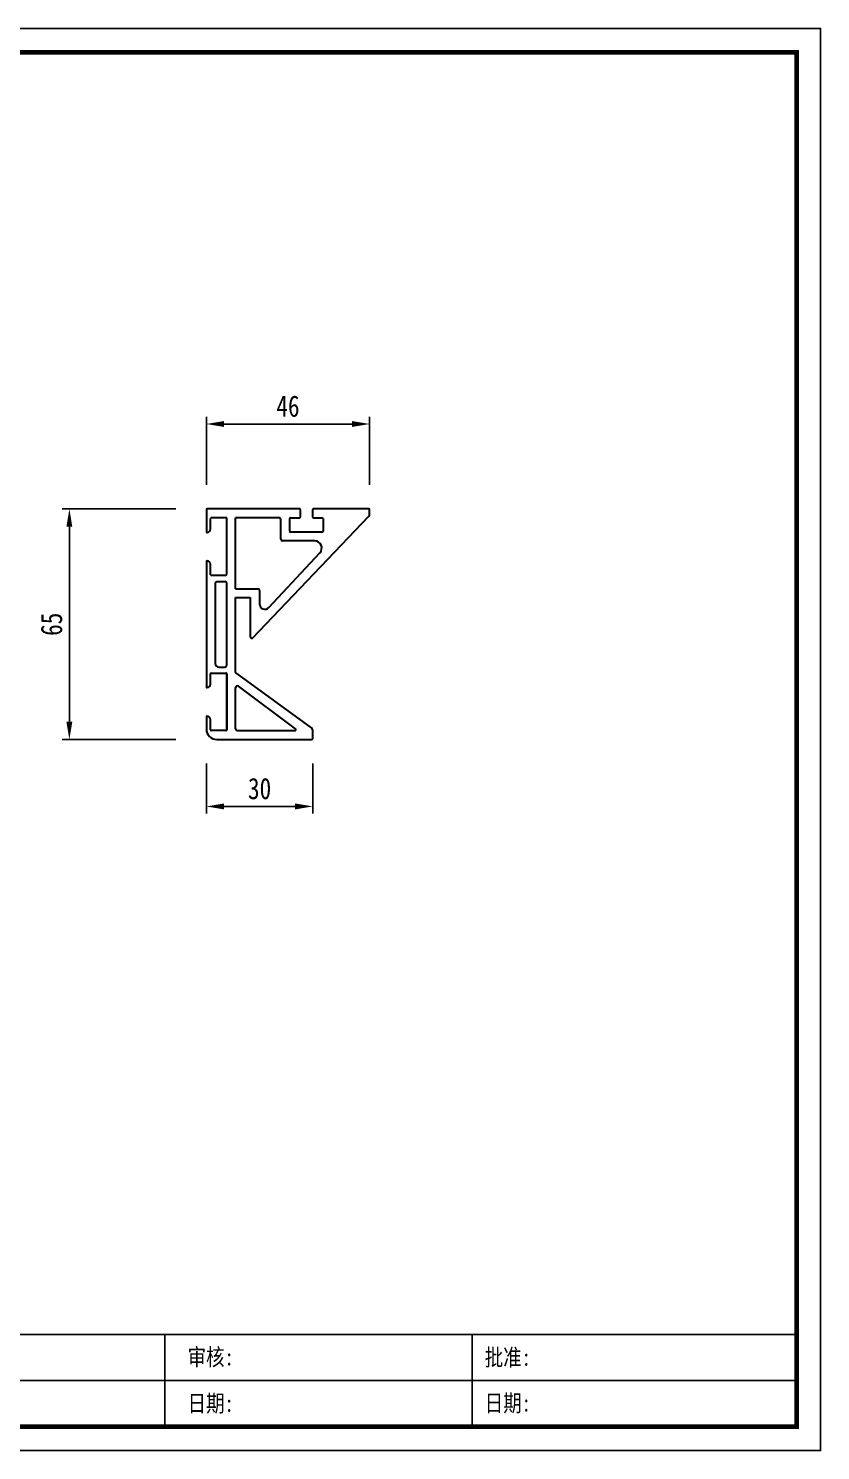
# Model space of a CAD drawing. Header units: millimetres. Extents: x 0 to 1097966, y -63096 to 223085.
# Drawn here: x 338896.1 to 339119.2, y -58528.9 to -58128 of the extents above; entities that cross this region are included whole.
import ezdxf

# ---------------------------------------------------------------- set-up
doc = ezdxf.new("R2010")
doc.units = ezdxf.units.MM
doc.layers.add('7 主线', color=7, linetype='Continuous', lineweight=25)
doc.layers.add('DZ-文字说明', color=1, linetype='Continuous')
doc.styles.add('DZ-宋体2.5', font='', dxfattribs={"width": 0.8, "height": 2.5})
doc.styles.add('TEXT', font='', dxfattribs={"width": 0.8})
doc.styles.get('DZ-宋体2.5').set_extended_font_data('SimSun')
doc.styles.get('TEXT').set_extended_font_data('SimSun')
doc.dimstyles.new('副本 (2) (2) ISO-25', dxfattribs={"dimtxt": 18, "dimasz": 13, "dimexe": 6, "dimexo": 12, "dimgap": 6, "dimtad": 1, "dimtxsty": 'TEXT', "dimcen": 2.5, "dimclrd": 5, "dimclre": 5, "dimclrt": 5, "dimadec": 0, "dimazin": 0, "dimtfac": 1, "dimtmove": 0, "dimatfit": 3, "dimldrblk": 'BOXFILLED', "dimfxl": 1.25, "dimarcsym": 0})

# ---------------------------------------------------------------- blocks, each defined once
blk = doc.blocks.new('*D942')
at = {"color": 5, "lineweight": -2, "transparency": 16777216}
for p, q in [((338937.6, -58263.46), (338905.6, -58263.46)), ((338907.6, -58268.46), (338907.6, -58323.46)), ((338937.6, -58328.46), (338905.6, -58328.46))]:
    blk.add_line(p, q, dxfattribs=at)
at = {"color": 5, "transparency": 16777216}
for points in [[(338906.77, -58268.46), (338908.43, -58268.46), (338907.6, -58263.46)], [(338906.77, -58323.46), (338908.43, -58323.46), (338907.6, -58328.46)]]:
    blk.add_solid(points, dxfattribs=at)
at = {"layer": 'Defpoints', "color": 0, "transparency": 16777216}
for p in [(338946.39, -58263.46), (338907.6, -58328.46), (338946.39, -58328.46)]:
    blk.add_point(p, dxfattribs=at)
at = {"color": 5, "transparency": 16777216, "insert": (338902.6, -58295.96), "char_height": 6, "attachment_point": 5, "rotation": 90, "style": 'TEXT'}
blk.add_mtext('65', dxfattribs=at)
blk = doc.blocks.new('_BoxFilled')
at = {"color": 0, "linetype": 'ByBlock', "lineweight": -2}
blk.add_line((-0.5, 0), (-1, 0), dxfattribs=at)
at = {"color": 0, "linetype": 'ByBlock'}
blk.add_solid([(-0.5, 0.5), (0.5, 0.5), (-0.5, -0.5), (0.5, -0.5)], dxfattribs=at)
blk = doc.blocks.new('*D943')
at = {"color": 5, "lineweight": -2, "transparency": 16777216}
for p, q in [((338946.19, -58256.66), (338946.19, -58237.5)), ((338992.19, -58256.66), (338992.19, -58237.5)), ((338951.19, -58239.5), (338987.19, -58239.5))]:
    blk.add_line(p, q, dxfattribs=at)
at = {"color": 5, "transparency": 16777216}
for points in [[(338951.19, -58238.67), (338951.19, -58240.33), (338946.19, -58239.5)], [(338987.19, -58238.67), (338987.19, -58240.33), (338992.19, -58239.5)]]:
    blk.add_solid(points, dxfattribs=at)
at = {"layer": 'Defpoints', "color": 0, "transparency": 16777216}
for p in [(338992.19, -58239.5), (338946.19, -58263.66), (338992.19, -58263.66)]:
    blk.add_point(p, dxfattribs=at)
at = {"color": 5, "transparency": 16777216, "insert": (338969.19, -58234.5), "char_height": 6, "attachment_point": 5, "style": 'TEXT'}
blk.add_mtext('46', dxfattribs=at)
blk = doc.blocks.new('*D944')
at = {"color": 5, "lineweight": -2, "transparency": 16777216}
for p, q in [((338946.19, -58335.26), (338946.19, -58349.32)), ((338976.19, -58335.26), (338976.19, -58349.32)), ((338951.19, -58347.32), (338971.19, -58347.32))]:
    blk.add_line(p, q, dxfattribs=at)
at = {"color": 5, "transparency": 16777216}
for points in [[(338951.19, -58346.49), (338951.19, -58348.16), (338946.19, -58347.32)], [(338971.19, -58346.49), (338971.19, -58348.16), (338976.19, -58347.32)]]:
    blk.add_solid(points, dxfattribs=at)
at = {"layer": 'Defpoints', "color": 0, "transparency": 16777216}
for p in [(338946.19, -58328.26), (338976.19, -58328.26), (338976.19, -58347.32)]:
    blk.add_point(p, dxfattribs=at)
at = {"color": 5, "transparency": 16777216, "insert": (338961.19, -58342.32), "char_height": 6, "attachment_point": 5, "style": 'TEXT'}
blk.add_mtext('30', dxfattribs=at)

msp = doc.modelspace()

# ---------------------------------------------------------------- linework, layer by layer
at = {"lineweight": 30}
for p, q in [((338951.939, -58265.959), (338947.589, -58265.959)), ((338951.939, -58281.697), (338951.939, -58265.959)), ((338966.681, -58265.959), (338954.439, -58265.959)), ((338967.181, -58271.959), (338967.181, -58266.459)), ((338976.7, -58272.459), (338967.681, -58272.459)), ((338963.784, -58291.265), (338978.164, -58275.822)), ((338947.389, -58281.982), (338947.389, -58279.113)), ((338948.689, -58284.405), (338948.689, -58307.013)), ((338951.939, -58307.513), (338951.939, -58284.405)), ((338954.439, -58285.959), (338960.686, -58285.959)), ((338958.563, -58288.459), (338958.558, -58299.489)), ((338961.186, -58286.459), (338961.186, -58290.242)), ((338949.689, -58308.013), (338951.439, -58308.013)), ((338951.939, -58325.459), (338951.939, -58309.921)), ((338971.309, -58325.413), (338955.225, -58313.452)), ((338946.189, -58322.075), (338946.189, -58325.459)), ((338947.389, -58325.744), (338947.389, -58322.875)), ((338954.939, -58325.959), (338971.137, -58325.959)), ((338976.189, -58328.259), (338976.189, -58325.779)), ((338949.189, -58328.459), (338975.989, -58328.459))]:
    msp.add_line(p, q, dxfattribs=at)
msp.add_lwpolyline([(338552.218, -58528.925), (339119.218, -58528.925), (339119.218, -58127.975), (338552.218, -58127.975)], close=True)
at = {"const_width": 1.35}
msp.add_lwpolyline([(338558.968, -58522.175), (339112.468, -58522.175), (339112.468, -58134.725), (338558.968, -58134.725)], close=True, dxfattribs=at)
at = {"lineweight": 30}
for centre, radius, start, end in [((338966.681, -58266.459), 0.5, 0, 90), ((338967.681, -58271.959), 0.5, 180, 270), ((338976.7, -58274.459), 2, 317.03938, 90), ((338946.389, -58278.313), 0.2, 90, 180), ((338946.389, -58279.113), 1, 360, 90), ((338951.439, -58281.697), 0.5, 270, 0), ((338949.189, -58284.405), 0.5, 90, 180), ((338951.439, -58284.405), 0.5, 360, 90), ((338960.686, -58286.459), 0.5, 0, 90), ((338962.686, -58290.242), 1.5, 180, 317.03938), ((338949.689, -58307.013), 1, 180, 270), ((338951.439, -58307.513), 0.5, 270, 360), ((338954.939, -58313.861), 0.5, 55, 180), ((338946.389, -58322.075), 0.2, 90, 180), ((338946.389, -58322.875), 1, 360, 90), ((338949.189, -58325.459), 3, 180, 270), ((338954.939, -58325.459), 0.5, 180, 270), ((338971.137, -58325.659), 0.3, 270, 55), ((338975.235, -58325.981), 0.975, 12.00753, 55.00221), ((338975.989, -58328.259), 0.2, 270, 0)]:
    msp.add_arc(centre, radius, start, end, dxfattribs=at)
at = {"layer": '7 主线', "lineweight": 30}
for p, q in [((338946.189, -58263.659), (338946.189, -58269.844)), ((338972.481, -58263.459), (338946.389, -58263.459)), ((338954.439, -58285.959), (338954.439, -58265.959)), ((338959.214, -58299.84), (338991.92, -58265.518)), ((338969.881, -58265.959), (338972.481, -58265.959)), ((338972.681, -58265.759), (338972.681, -58263.659)), ((338976.094, -58263.659), (338976.094, -58265.759)), ((338991.989, -58263.459), (338976.294, -58263.459)), ((338976.294, -58265.959), (338978.894, -58265.959)), ((338992.189, -58264.836), (338992.189, -58263.659)), ((338947.389, -58269.044), (338947.389, -58266.159)), ((338969.681, -58269.759), (338969.681, -58266.159)), ((338978.894, -58269.959), (338969.881, -58269.959)), ((338979.094, -58266.159), (338979.094, -58269.759)), ((338946.189, -58278.313), (338946.189, -58313.606)), ((338951.439, -58282.197), (338947.589, -58282.197)), ((338949.189, -58283.905), (338951.439, -58283.905)), ((338954.439, -58288.459), (338958.563, -58288.459)), ((338954.439, -58309.53), (338954.439, -58288.459)), ((338947.389, -58312.806), (338947.389, -58309.921)), ((338947.589, -58309.721), (338951.739, -58309.721)), ((338951.939, -58309.921), (338951.939, -58325.759)), ((338975.794, -58325.183), (338954.439, -58309.53)), ((338954.439, -58325.459), (338954.439, -58313.861)), ((338951.739, -58325.959), (338947.589, -58325.959))]:
    msp.add_line(p, q, dxfattribs=at)
for centre, radius, start, end in [((338946.389, -58263.659), 0.2, 90, 180), ((338947.589, -58266.159), 0.2, 90, 180), ((338969.881, -58266.159), 0.2, 90, 180), ((338972.481, -58263.659), 0.2, 360, 90), ((338972.481, -58265.759), 0.2, 270, 0), ((338976.294, -58263.659), 0.2, 90, 180), ((338976.294, -58265.759), 0.2, 180, 270), ((338978.894, -58266.159), 0.2, 360, 90), ((338991.189, -58264.836), 1, 317.03938, 0), ((338991.989, -58263.659), 0.2, 360, 90), ((338946.389, -58269.844), 0.2, 180, 270), ((338946.389, -58269.044), 1, 270, 0), ((338969.881, -58269.759), 0.2, 180, 270), ((338978.894, -58269.759), 0.2, 270, 0), ((338947.589, -58281.997), 0.2, 180, 270), ((338958.98, -58299.489), 0.422, 179.97498, 303.78648), ((338947.589, -58309.921), 0.2, 90, 180), ((338951.739, -58309.921), 0.2, 360, 90), ((338946.389, -58313.606), 0.2, 180, 270), ((338946.389, -58312.806), 1, 270, 0), ((338947.589, -58325.759), 0.2, 180, 270), ((338951.739, -58325.759), 0.2, 270, 0)]:
    msp.add_arc(centre, radius, start, end, dxfattribs=at)
at = {"layer": 'DZ-文字说明', "color": 7}
for p, q in [((338934.469, -58522.175), (338934.469, -58496.198)), ((339021.049, -58522.175), (339021.049, -58496.198)), ((338648.299, -58509.187), (339112.468, -58509.187))]:
    msp.add_line(p, q, dxfattribs=at)
msp.add_lwpolyline([(338558.968, -58496.198), (339112.468, -58496.198), (339112.468, -58522.175), (338558.968, -58522.175)], close=True, dxfattribs=at)

# ---------------------------------------------------------------- texts
at = {"style": 'DZ-宋体2.5', "width": 0.8}
for s, p in [('审核:', (338940.904, -58504.933)), ('批准:', (339024.6, -58505.012)), ('日期:', (338940.904, -58517.993)), ('日期:', (339024.6, -58517.937))]:
    msp.add_text(s, height=4.7732, dxfattribs=at).set_placement(p)

# ---------------------------------------------------------------- dimensions: what is measured, and where the dimension line sits
at = {"color": 251, "true_color": 0x636466}
for base, p1, p2, picture, middle in [((338992.189, -58239.499), (338946.189, -58263.659), (338992.189, -58263.659), '*D943', (338969.189, -58234.499)), ((338976.189, -58347.324), (338946.189, -58328.259), (338976.189, -58328.259), '*D944', (338961.189, -58342.324))]:
    dim = msp.add_linear_dim(base=base, p1=p1, p2=p2, dimstyle='副本 (2) (2) ISO-25', override={"dimtxt": 6, "dimasz": 5, "dimexe": 2, "dimexo": 7, "dimgap": 2, "dimfxl": 30, "dimfxlon": 1}, dxfattribs=at)
    dim.commit()
    dim.dimension.update_dxf_attribs({"geometry": picture, "text_midpoint": middle})
dim = msp.add_linear_dim(base=(338907.601, -58328.459), p1=(338946.389, -58263.459), p2=(338946.389, -58328.459), angle=90, dimstyle='副本 (2) (2) ISO-25', override={"dimtxt": 6, "dimasz": 5, "dimexe": 2, "dimexo": 7, "dimgap": 2, "dimfxl": 30, "dimfxlon": 1}, dxfattribs=at)
dim.commit()
dim.dimension.update_dxf_attribs({"geometry": '*D942', "text_midpoint": (338902.601, -58295.959)})

doc.saveas('drawing.dxf')
